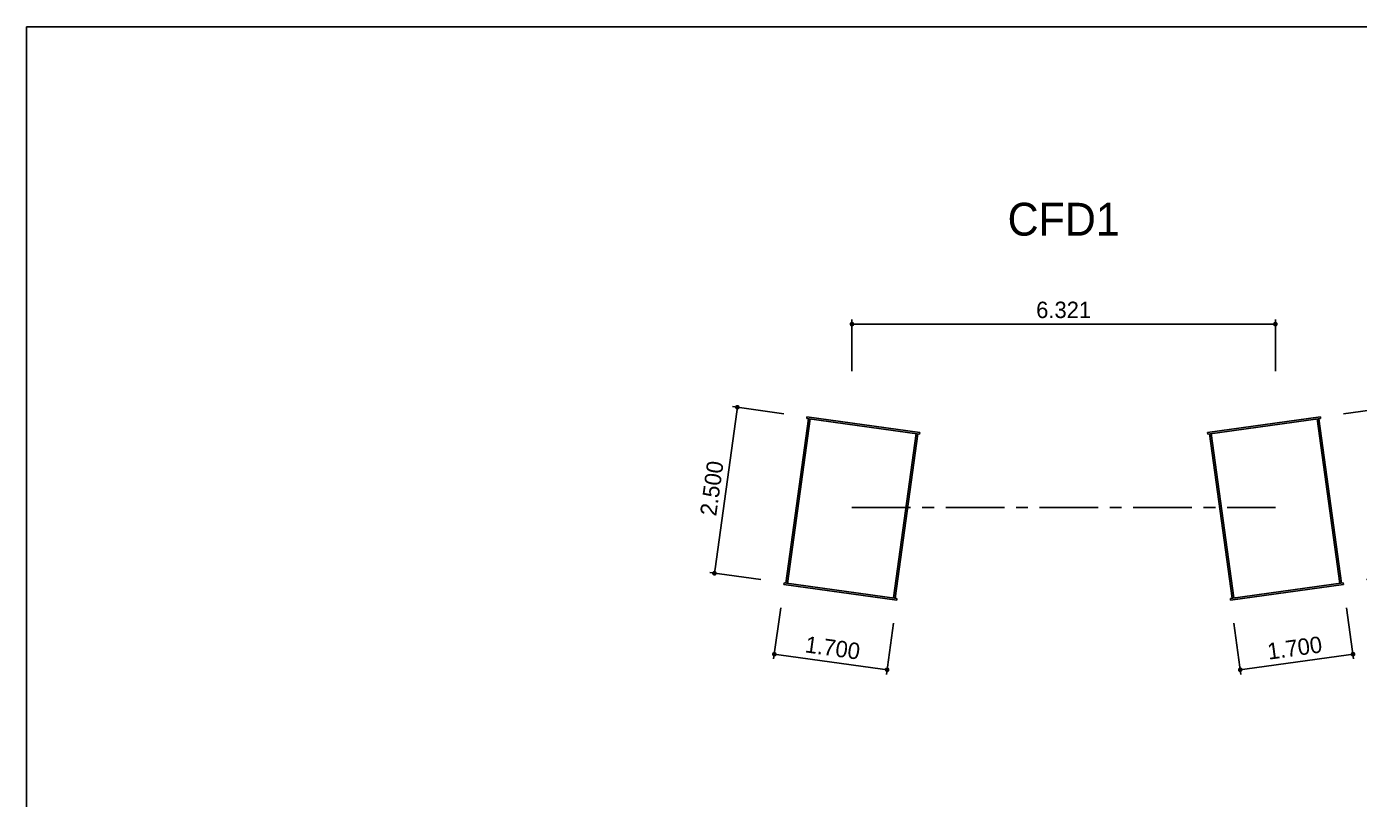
# Model space of a CAD drawing. Header units: millimetres. Extents: x 141647 to 172514, y -27596 to 18706.
# Drawn here: x 141647 to 161541, y 7180 to 18706 of the extents above; entities that cross this region are included whole.
import ezdxf
from ezdxf.enums import TextEntityAlignment as Align

# ---------------------------------------------------------------- set-up
doc = ezdxf.new("R2010")
doc.units = ezdxf.units.MM
doc.header["$LTSCALE"] = 700
doc.linetypes.add('CENTER', pattern=[2, 1.25, -0.25, 0.25, -0.25])
for name, color, linetype in [('1', 1, 'Continuous'), ('3', 3, 'Continuous'), ('CS-DIML', 1, 'Continuous'), ('CS-TEXT2', 6, 'Continuous')]:
    doc.layers.add(name, color=color, linetype=linetype)
doc.styles.add('HY견고딕', font='HYGTRE.TTF')
doc.styles.add('휴먼고딕', font='HMKMG.TTF')
doc.dimstyles.new('Dim_0070', dxfattribs={"dimtxt": 245, "dimasz": 70, "dimexe": 70, "dimexo": 350, "dimgap": 87.5, "dimtad": 1, "dimdec": 0, "dimzin": 0, "dimdsep": 46, "dimtxsty": '휴먼고딕', "dimblk": 'DOT', "dimcen": -350, "dimclrd": 1, "dimclre": 1, "dimclrt": 7, "dimadec": 8, "dimazin": 0, "dimtfac": 1, "dimtdec": 4, "dimtix": 1, "dimtmove": 2, "dimatfit": 3, "dimfxl": 1, "dimtolj": 1, "dimtzin": 0, "dimarcsym": 0})

# ---------------------------------------------------------------- blocks, each defined once
blk = doc.blocks.new('_Dot')
at = {"layer": 'CS-DIML'}
blk.add_line((0, 0), (-1, 0), dxfattribs=at)
at = {"layer": 'CS-DIML', "const_width": 0.5}
blk.add_lwpolyline([(-0.25, 0, 1), (0.25, 0, 1)], format="xyb", close=True, dxfattribs=at)
blk = doc.blocks.new('*D68')
at = {"layer": 'CS-DIML', "color": 1, "lineweight": -2}
for p, q in [((151924, 10621), (152246, 12959)), ((152949, 12933), (152186, 13038)), ((152608, 10457), (151845, 10562))]:
    blk.add_line(p, q, dxfattribs=at)
at = {"layer": 'Defpoints', "color": 0}
for p in [(152256, 13029), (153296, 12885), (152954, 10409)]:
    blk.add_point(p, dxfattribs=at)
at = {"layer": 'CS-DIML', "color": 1, "lineweight": -2, "xscale": 70, "yscale": 70, "zscale": 70}
for p, rotation in [((152256, 13029), 82.15530390150738), ((151914, 10552), 262.1553039015074)]:
    blk.add_blockref('_Dot', p, dxfattribs=dict(at, rotation=rotation))
at = {"layer": 'CS-DIML', "color": 7, "insert": (151876, 11819), "char_height": 245, "attachment_point": 5, "rotation": 82.1553, "style": '휴먼고딕'}
blk.add_mtext('\\A1;2.500', dxfattribs=at)
blk = doc.blocks.new('*D67')
at = {"layer": 'CS-DIML', "color": 1, "lineweight": -2}
for p, q in [((152903, 10038), (152798, 9275)), ((154588, 9806), (154482, 9043)), ((152877, 9335), (154423, 9122))]:
    blk.add_line(p, q, dxfattribs=at)
at = {"layer": 'Defpoints', "color": 0}
for p in [(152951, 10385), (154635, 10153), (154492, 9113)]:
    blk.add_point(p, dxfattribs=at)
at = {"layer": 'CS-DIML', "color": 1, "lineweight": -2, "xscale": 70, "yscale": 70, "zscale": 70}
for p, rotation in [((152808, 9345), 172.1553038922484), ((154492, 9113), 352.1553038922484)]:
    blk.add_blockref('_Dot', p, dxfattribs=dict(at, rotation=rotation))
at = {"layer": 'CS-DIML', "color": 7, "insert": (153679, 9438), "char_height": 245, "attachment_point": 5, "rotation": 352.1553, "style": '휴먼고딕'}
blk.add_mtext('\\A1;1.700', dxfattribs=at)
blk = doc.blocks.new('*D69')
at = {"layer": 'CS-DIML', "color": 1, "lineweight": -2}
for p, q in [((153967, 13569), (153967, 14339)), ((160288, 13569), (160288, 14339)), ((154037, 14269), (160218, 14269))]:
    blk.add_line(p, q, dxfattribs=at)
at = {"layer": 'Defpoints', "color": 0}
for p in [(160288, 14269), (153967, 13219), (160288, 13219)]:
    blk.add_point(p, dxfattribs=at)
at = {"layer": 'CS-DIML', "color": 1, "lineweight": -2, "xscale": 70, "yscale": 70, "zscale": 70, "rotation": 180}
blk.add_blockref('_Dot', (153967, 14269), dxfattribs=at)
at = {"layer": 'CS-DIML', "color": 1, "lineweight": -2, "xscale": 70, "yscale": 70, "zscale": 70}
blk.add_blockref('_Dot', (160288, 14269), dxfattribs=at)
at = {"layer": 'CS-DIML', "color": 7, "insert": (157127, 14480), "char_height": 245, "attachment_point": 5, "style": '휴먼고딕'}
blk.add_mtext('\\A1;6.321', dxfattribs=at)
blk = doc.blocks.new('*D66')
at = {"layer": 'CS-DIML', "color": 1, "lineweight": -2}
for p, q in [((161306, 12933), (162069, 13038)), ((162331, 10621), (162009, 12959)), ((161647, 10457), (162410, 10562))]:
    blk.add_line(p, q, dxfattribs=at)
at = {"layer": 'Defpoints', "color": 0}
for p in [(161999, 13029), (160959, 12885), (161300, 10409)]:
    blk.add_point(p, dxfattribs=at)
at = {"layer": 'CS-DIML', "color": 1, "lineweight": -2, "xscale": 70, "yscale": 70, "zscale": 70}
for p, rotation in [((161999, 13029), 97.84469609683562), ((162341, 10552), 277.8446960968356)]:
    blk.add_blockref('_Dot', p, dxfattribs=dict(at, rotation=rotation))
at = {"layer": 'CS-DIML', "color": 7, "insert": (162379, 11819), "char_height": 245, "attachment_point": 5, "rotation": 277.8447, "style": '휴먼고딕'}
blk.add_mtext('\\A1;2.500', dxfattribs=at)
blk = doc.blocks.new('*D65')
at = {"layer": 'CS-DIML', "color": 1, "lineweight": -2}
for p, q in [((161351, 10038), (161456, 9275)), ((159667, 9806), (159772, 9043)), ((161378, 9335), (159832, 9122))]:
    blk.add_line(p, q, dxfattribs=at)
at = {"layer": 'Defpoints', "color": 0}
for p in [(161304, 10385), (159620, 10153), (159763, 9113)]:
    blk.add_point(p, dxfattribs=at)
at = {"layer": 'CS-DIML', "color": 1, "lineweight": -2, "xscale": 70, "yscale": 70, "zscale": 70}
for p, rotation in [((161447, 9345), 7.844696107751555), ((159763, 9113), 187.8446961077516)]:
    blk.add_blockref('_Dot', p, dxfattribs=dict(at, rotation=rotation))
at = {"layer": 'CS-DIML', "color": 7, "insert": (160576, 9438), "char_height": 245, "attachment_point": 5, "rotation": 7.8447, "style": '휴먼고딕'}
blk.add_mtext('\\A1;1.700', dxfattribs=at)

msp = doc.modelspace()

# ---------------------------------------------------------------- linework, layer by layer
at = {"layer": '1', "linetype": 'CENTER'}
msp.add_line((153967.1488, 11531.0277), (160287.6708, 11531.0277), dxfattribs=at)
at = {"layer": '3'}
for p, q in [((153318.1949, 12858.0209), (152980.2496, 10405.1921)), ((153341.9703, 12854.7451), (153004.025, 10401.9164)), ((153292.4382, 12861.5696), (153295.7139, 12885.345)), ((153292.4382, 12861.5696), (154976.529, 12629.5393)), ((153295.7139, 12885.345), (154979.8048, 12653.3147)), ((160959.1057, 12885.345), (159275.0148, 12653.3147)), ((160962.3814, 12861.5696), (159278.2906, 12629.5393)), ((160912.8493, 12854.7451), (161250.7946, 10401.9164)), ((160936.6247, 12858.0209), (161274.57, 10405.1921)), ((160962.3814, 12861.5696), (160959.1057, 12885.345)), ((154589.0517, 10183.5349), (154926.997, 12636.3637)), ((154612.8271, 10180.2592), (154950.7724, 12633.088)), ((154979.8048, 12653.3147), (154976.529, 12629.5393)), ((159275.0148, 12653.3147), (159278.2906, 12629.5393)), ((159641.9925, 10180.2592), (159304.0472, 12633.088)), ((159665.7679, 10183.5349), (159327.8226, 12636.3637)), ((152954.4929, 10408.7408), (152951.2172, 10384.9654)), ((152951.2172, 10384.9654), (154635.308, 10152.9351)), ((152954.4929, 10408.7408), (154638.5837, 10176.7105)), ((161300.3267, 10408.7408), (159616.2359, 10176.7105)), ((161303.6024, 10384.9654), (159619.5116, 10152.9351)), ((161300.3267, 10408.7408), (161303.6024, 10384.9654)), ((154638.5837, 10176.7105), (154635.308, 10152.9351)), ((159616.2359, 10176.7105), (159619.5116, 10152.9351))]:
    msp.add_line(p, q, dxfattribs=at)
msp.add_lwpolyline([(141646.5803, 18706.0009), (172514.3161, 18706.0009), (172514.3161, -27595.6028), (141646.5803, -27595.6028)], close=True, dxfattribs=at)

# ---------------------------------------------------------------- texts
at = {"layer": 'CS-TEXT2', "style": 'HY견고딕'}
msp.add_text('CFD1', height=490, dxfattribs=at).set_placement((157127.4098, 15833.8358), align=Align.MIDDLE_CENTER)

# ---------------------------------------------------------------- dimensions: what is measured, and where the dimension line sits
at = {"layer": 'CS-DIML'}
dim = msp.add_linear_dim(base=(160287.6708, 14269.4101), p1=(153967.1488, 13219.4101), p2=(160287.6708, 13219.4101), dimstyle='Dim_0070', override={"dimdec": 3, "dimlfac": 0.001}, dxfattribs=at)
dim.commit()
dim.dimension.update_dxf_attribs({"geometry": '*D69', "text_midpoint": (157127.4098, 14480.0232)})
for base, p1, p2, angle, picture, middle in [((152255.5402, 13028.6578), (152954.4929, 10408.7408), (153295.7139, 12885.345), 82.1553039, '*D68', (151876.1661, 11819.1187)), ((161999.2794, 13028.6578), (161300.3267, 10408.7408), (160959.1057, 12885.345), 97.8446961, '*D66', (162378.6535, 11819.1187)), ((154491.9952, 9112.7613), (152951.2172, 10384.9654), (154635.308, 10152.9351), 352.15530389, '*D67', (153678.7128, 9437.5401)), ((159762.8244, 9112.7613), (161303.6024, 10384.9654), (159619.5116, 10152.9351), 187.84469611, '*D65', (160576.1068, 9437.5401))]:
    dim = msp.add_linear_dim(base=base, p1=p1, p2=p2, angle=angle, dimstyle='Dim_0070', override={"dimdec": 3, "dimlfac": 0.001}, dxfattribs=at)
    dim.commit()
    dim.dimension.update_dxf_attribs({"geometry": picture, "text_midpoint": middle})

doc.saveas('drawing.dxf')
